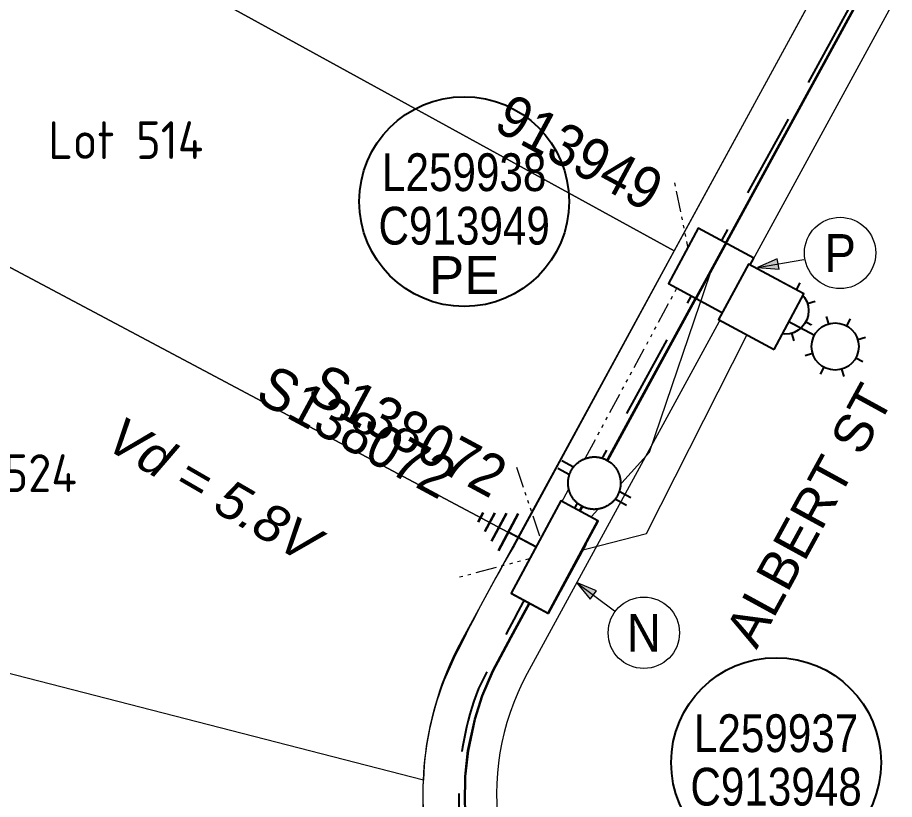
# Model space of a CAD drawing. Header units: metres. Extents: x 279683 to 1215799, y 6210454 to 24863887.
# Drawn here: x 280086.91 to 280128.69, y 6216830.86 to 6216868.13 of the extents above; entities that cross this region are included whole.
import ezdxf
from ezdxf.enums import TextEntityAlignment as Align

# ---------------------------------------------------------------- set-up
doc = ezdxf.new("R2010")
doc.units = ezdxf.units.M
doc.linetypes.add('IE Trench LV', pattern=[6, 4, -2])
doc.linetypes.add('PHANTOM2', pattern=[2.45, 1, -0.25, 0.15, -0.25, 0.15, -0.25, 0.15, -0.25])
doc.layers.get('0').update_dxf_attribs({"color": 6})
for name, color, linetype, lineweight in [('_User Miscellaneous1', 11, 'Continuous', 13), ('_User Miscellaneous6', 13, 'Continuous', 13), ('_User_LV_Exist', 5, 'Continuous', 25), ('Cadastre Developer_SP_NEW', 92, 'Continuous', 15), ('Cadastre Road Names_SP_HV_LV_SL_EXT', 211, 'Continuous', 15), ('Services_SP_NEW', 2, 'PHANTOM2', 20)]:
    doc.layers.add(name, color=color, linetype=linetype, lineweight=lineweight)
doc.layers.add('_User Miscellaneous11', color=252, linetype='Continuous', lineweight=13, transparency=0.5)
for name, color, linetype in [('Equip_LV_NEW', 2, 'Continuous'), ('Equip_SP_SL_NEW', 2, 'Continuous'), ('Mains_LV_NEW_R6', 2, 'Continuous'), ('Mains_LV_New_T84', 2, 'Cable x'), ('SupportsUG_SP_LV_NEW', 2, 'Continuous'), ('SupportsUG_SP_LV_SL_NEW', 2, 'Continuous'), ('Trench_SP_NEW', 2, 'Continuous')]:
    doc.layers.add(name, color=color, linetype=linetype)
doc.styles.add('LotNum', font='isocp.shx')
doc.styles.add('SL_LABEL', font='arial.ttf', dxfattribs={"height": 2})
doc.styles.get("Standard").update_dxf_attribs({"font": 'arial.ttf'})
doc.linetypes.add('Cable 3', pattern='A,5,-0.01,[">>",Standard,S=1.5,R=0,X=0,Y=-0.735],-2.4', length=7.41)
doc.linetypes.add('Cable New UG', pattern='A,5.5,-0.01,["X",Standard,S=1.8,R=0,X=0,Y=-0.94],-1.7', length=7.21)
doc.linetypes.add('Cable o', pattern='A,3.5,-0.01,["O",Standard,S=1.25,R=0,X=0,Y=-0.63],-1.36', length=4.87)
doc.linetypes.add('Cable x', pattern='A,4.5,-0.01,["X",Standard,S=1.25,R=0,X=0,Y=-0.65],-1.2', length=5.71)

# ---------------------------------------------------------------- blocks, each defined once
blk = doc.blocks.new('*U407')
at = {"layer": 'Services_SP_NEW'}
for points in [[(-1.524, -0.001), (1.676, 2.999)], [(1.676, -3.001), (-1.524, -0.001)]]:
    blk.add_lwpolyline(points, dxfattribs=at)
blk = doc.blocks.new('*U255')
at = {"layer": 'Services_SP_NEW', "flags": 128}
for points in [[(15.547, -1), (18.547, 1.5)], [(2.5, -1), (15.547, -1)]]:
    blk.add_lwpolyline(points, dxfattribs=at)
blk = doc.blocks.new('*U267')
at = {"layer": '_User_LV_Exist'}
for p, q in [((2.5, 1), (2.5, -1)), ((3, 0.75), (3, -0.75)), ((3.5, 0.5), (3.5, -0.5)), ((4, 0.25), (4, -0.25))]:
    blk.add_line(p, q, dxfattribs=at)
at = {"width": 0.9}
blk.add_attdef('ASSET_NUM', text='', height=2, dxfattribs=at).set_placement((4, 2), align=Align.MIDDLE_LEFT)
for tag, p, flags in [('SUBURB', (-2, 0), 1), ('STREETNAME', (-1.8, 0), 9), ('PARENT', (-1.6, 0), 9), ('NOTES', (-1.4, 0), 9), ('LOCATION', (-1.2, 0), 9), ('LEGEND', (-1, 0), 9), ('USAGE', (-0.8, 0), 9), ('SUPPORT_TYPE', (-0.6, 0), 9), ('STATE', (-0.4, 0), 9), ('OWNED_BY', (-0.2, 0), 9)]:
    blk.add_attdef(tag, p, '', height=0.2, rotation=270, dxfattribs=dict(flags=flags))
blk.add_wipeout([(1, 2.5), (1, -2.5), (-1, -2.5), (-1, 2.5)])
blk.add_lwpolyline([(-1, 2.5), (-1, -1.25), (-1, 1.25), (-1, -2.5), (1, -2.5), (1, 2.5)], close=True)
at = {"layer": '_User_LV_Exist'}
blk.add_line((1, 0), (2.5, 0), dxfattribs=at)
blk = doc.blocks.new('*U345')
at = {"ltscale": 0.1}
blk.add_circle((0, 0), 5, dxfattribs=at)
at = {"insert": (0, -2.6), "char_height": 1.8, "attachment_point": 2}
blk.add_mtext('PE', dxfattribs=at)
at = {"width": 0.8}
blk.add_attdef('SNUMBER', text='', height=1.8, dxfattribs=at).set_placement((0, 0.5), align=Align.CENTER)
at = {"flags": 1}
blk.add_attdef('Z', (0, 0), '', height=0.2, dxfattribs=at)
at = {"width": 0.8}
blk.add_attdef('CNUMBER', text='', height=1.8, dxfattribs=at).set_placement((0, -0.25), align=Align.TOP_CENTER)
blk = doc.blocks.new('COLUMN_NEW')
at = {"width": 0.9, "flags": 8}
blk.add_attdef('ASSET_NUM', text='', height=2, dxfattribs=at).set_placement((4, 2), align=Align.MIDDLE_LEFT)
at = {"flags": 1}
blk.add_attdef('Z', (-2.351, -1.813), '', height=0.2, rotation=270, dxfattribs=at)
at = {"flags": 9}
for tag, p in [('NOTES', (-2, -1.813)), ('SUBURB', (-1.8, -1.813)), ('STREETNAME', (-1.6, -1.813)), ('LOCATION', (-1.4, -1.813)), ('LEGEND', (-1.2, -1.813)), ('USAGE', (-1, -1.813)), ('STATE', (-0.8, -1.813)), ('OWNED_BY', (-0.6, -1.813)), ('COLUMN_TYPE', (-0.4, -1.813)), ('STREET_CODE', (-0.2, -1.813)), ('STRUCTURE_PLANT_NUMBER', (0.031, -1.813))]:
    blk.add_attdef(tag, text='', height=0.2, rotation=270, dxfattribs=at).set_placement(p, align=Align.MIDDLE_LEFT)
at = {"ltscale": 10}
blk.add_wipeout([(-1.5, -1.5), (-1.5, 1.5), (1.5, 1.5), (1.5, -1.5)], dxfattribs=at)
blk.add_lwpolyline([(-1.5, 1.5), (-1.5, -1.5), (1.5, -1.5), (1.5, 1.5)], close=True)
blk = doc.blocks.new('*U334')
at = {"flags": 9}
for tag, p in [('LANTNUMBER', (-1.4, 2.6)), ('LOUTREACH', (-1.4, 2.2)), ('LOUTREACHVOCAB', (-1.4, 2)), ('LRATECODE', (-1.4, 1.8)), ('LREMOVE', (-1.4, 1.6)), ('LREPLACE', (-1.4, 1.4)), ('LTYPEVOCAB', (-1.4, 1)), ('LTYPE', (-1.4, 1.2)), ('LEGEND', (-1.4, 0.8)), ('SUBURB', (-1.4, 0.6)), ('STREETNAME', (-1.4, 0.4)), ('LOCATION', (-1.4, 0.2)), ('LNEW', (-6.4, 0)), ('LMASTVOCAB', (-6.2, 0)), ('LMAST', (-6, 0)), ('LLAMPVOCAB', (-5.8, 0)), ('LLAMP', (-5.6, 0)), ('LEXIST', (-5.4, 0)), ('LCHARGE3PERCENT', (-5.2, 0)), ('LCHARGE3', (-5, 0)), ('LCHARGE2PERCENT', (-4.8, 0)), ('LCHARGE2', (-4.6, 0)), ('LCHARGE1PERCENT', (-4.4, 0)), ('LCHARGE1', (-4.2, 0)), ('LCATEGORY', (-4, 0)), ('LBRACKETVOCAB', (-3.8, 0)), ('LBRACKET', (-3.6, 0)), ('LKINGHEIGHT', (-3.4, 0)), ('CREPLACE', (-3.2, 0)), ('CREMOVE', (-3, 0)), ('CNUMBER', (-2.8, 0)), ('CNEW', (-2.6, 0)), ('CEXIST', (-2.4, 0)), ('USAGE', (-2.2, 0)), ('STATE', (-2, 0)), ('OWNED_BY', (-1.8, 0)), ('ORIENTATION', (-1.6, 0)), ('OPERATING_VOLTAGE', (-1.4, 0)), ('NOTES', (-1.4, 0)), ('NO_PHASES', (-1.2, 0)), ('LANTERN_TYPE', (-1, 0)), ('LANTERN_PURPOSE', (-0.8, 0)), ('CONTROL_TYPE', (-0.6, 0)), ('CONSTRUCTED_VOLTAGE', (-0.4, 0)), ('MAINTAINED_BY', (-1.4, -0.663))]:
    blk.add_attdef(tag, text='', height=0.2, rotation=270, dxfattribs=at).set_placement(p, align=Align.MIDDLE_LEFT)
at = {"style": 'SL_LABEL', "flags": 8}
blk.add_attdef('ASSET_NUM', text='', height=1, dxfattribs=at).set_placement((7, 1), align=Align.MIDDLE_LEFT)
at = {"style": 'SL_LABEL', "flags": 9}
blk.add_attdef('STREET_CODE', text='', height=0.001, rotation=270, dxfattribs=at).set_placement((0.001, 0), align=Align.MIDDLE_LEFT)
for tag, p, height, flags in [('Z', (0, 0), 0.001, 1), ('OPERATED_BY', (-1.4, -0.407), 0.2, 9)]:
    blk.add_attdef(tag, p, '', height=height, rotation=270, dxfattribs=dict(flags=flags))
at = {"flags": 8}
blk.add_attdef('LNUMBER', text='', height=1, dxfattribs=at).set_placement((7, -1), align=Align.MIDDLE_LEFT)
blk.add_wipeout([(5.688, 0), (5.061, -1.061), (4, -1.688), (2.939, -1.061), (2.313, 0), (2.939, 1.061), (4, 1.687), (5.061, 1.061)])
for p, q in [((4, 1.5), (4, 1.125)), ((2.939, 1.061), (3.205, 0.795)), ((5.061, 1.061), (4.795, 0.795)), ((0, 0), (2.875, 0)), ((5.125, 0), (5.5, 0)), ((2.939, -1.061), (3.205, -0.795)), ((5.061, -1.061), (4.795, -0.795)), ((4, -1.125), (4, -1.5))]:
    blk.add_line(p, q)
blk.add_circle((4, 0), 1.125)
blk = doc.blocks.new('LV_UG_LINKS_OPEN_NEW')
at = {"layer": 'Equip_LV_NEW'}
for tag, flags, p in [('ACTUAL_STATUS', 9, (3.167, -1.667)), ('CONSTRUCTED_VOLTAGE', 9, (3.167, -1.833)), ('OPERATING_VOLTAGE', 9, (3.167, -2.167)), ('NO_PHASES', 9, (3.167, -2)), ('STATE', 9, (3.167, -2.5)), ('ORIENTATION', 9, (3.167, -2.333)), ('SWITCH_TYPE', 9, (3.167, -2.667)), ('USAGE', 9, (3.167, -2.833)), ('NOTES', 9, (3.167, -3)), ('OWNED_BY', 9, (3.167, -3.167)), ('OPERATED_BY', 9, (3.167, -3.333)), ('TYPE', 9, (3.167, -3.833)), ('MAINTAINED_BY', 9, (3.167, -3.5)), ('NUMBER_OF_PHASES', 9, (3.167, -3.667)), ('Z', 1, (3.167, -4))]:
    blk.add_attdef(tag, text='', height=0.167, dxfattribs=dict(at, flags=flags)).set_placement(p, align=Align.MIDDLE_LEFT)
blk.add_wipeout([(4, 1.25), (3.969, 1.25), (3.939, 1.248), (3.908, 1.247), (3.877, 1.244), (3.847, 1.241), (3.817, 1.236), (3.786, 1.232), (3.756, 1.226), (3.726, 1.22), (3.696, 1.213), (3.667, 1.205), (3.637, 1.196), (3.608, 1.187), (3.579, 1.177), (3.55, 1.166), (3.522, 1.155), (3.493, 1.143), (3.466, 1.13), (3.438, 1.117), (3.411, 1.102), (3.384, 1.088), (3.357, 1.072), (3.331, 1.056), (3.306, 1.039), (3.28, 1.022), (3.255, 1.004), (3.231, 0.985), (3.207, 0.966), (3.184, 0.947), (3.161, 0.926), (3.138, 0.905), (3.116, 0.884), (3.095, 0.862), (3.074, 0.839), (3.053, 0.816), (3.034, 0.793), (3.015, 0.769), (2.996, 0.745), (2.978, 0.72), (2.961, 0.694), (2.944, 0.669), (2.928, 0.643), (2.912, 0.616), (2.898, 0.589), (2.883, 0.562), (2.87, 0.534), (2.857, 0.507), (2.845, 0.478), (2.834, 0.45), (2.823, 0.421), (2.813, 0.392), (2.804, 0.363), (2.795, 0.333), (2.787, 0.304), (2.78, 0.274), (2.774, 0.244), (2.768, 0.214), (2.764, 0.183), (2.759, 0.153), (2.756, 0.123), (2.753, 0.092), (2.752, 0.061), (2.75, 0.031), (2.75, 0), (2.75, -0.031), (2.752, -0.061), (2.753, -0.092), (2.756, -0.123), (2.759, -0.153), (2.764, -0.183), (2.768, -0.214), (2.774, -0.244), (2.78, -0.274), (2.787, -0.304), (2.795, -0.333), (2.804, -0.363), (2.813, -0.392), (2.823, -0.421), (2.834, -0.45), (2.845, -0.478), (2.857, -0.507), (2.87, -0.534), (2.883, -0.562), (2.898, -0.589), (2.912, -0.616), (2.928, -0.643), (2.944, -0.669), (2.961, -0.694), (2.978, -0.72), (2.996, -0.745), (3.015, -0.769), (3.034, -0.793), (3.053, -0.816), (3.074, -0.839), (3.095, -0.862), (3.116, -0.884), (3.138, -0.905), (3.161, -0.926), (3.184, -0.947), (3.207, -0.966), (3.231, -0.985), (3.255, -1.004), (3.28, -1.022), (3.306, -1.039), (3.331, -1.056), (3.357, -1.072), (3.384, -1.088), (3.411, -1.102), (3.438, -1.117), (3.466, -1.13), (3.493, -1.143), (3.522, -1.155), (3.55, -1.166), (3.579, -1.177), (3.608, -1.187), (3.637, -1.196), (3.667, -1.205), (3.696, -1.213), (3.726, -1.22), (3.756, -1.226), (3.786, -1.232), (3.817, -1.236), (3.847, -1.241), (3.877, -1.244), (3.908, -1.247), (3.939, -1.248), (3.969, -1.25), (4, -1.25), (4.031, -1.25), (4.061, -1.248), (4.092, -1.247), (4.123, -1.244), (4.153, -1.241), (4.183, -1.236), (4.214, -1.232), (4.244, -1.226), (4.274, -1.22), (4.304, -1.213), (4.333, -1.205), (4.363, -1.196), (4.392, -1.187), (4.421, -1.177), (4.45, -1.166), (4.478, -1.155), (4.507, -1.143), (4.534, -1.13), (4.562, -1.117), (4.589, -1.102), (4.616, -1.088), (4.643, -1.072), (4.669, -1.056), (4.694, -1.039), (4.72, -1.022), (4.745, -1.004), (4.769, -0.985), (4.793, -0.966), (4.816, -0.947), (4.839, -0.926), (4.862, -0.905), (4.884, -0.884), (4.905, -0.862), (4.926, -0.839), (4.947, -0.816), (4.966, -0.793), (4.985, -0.769), (5.004, -0.745), (5.022, -0.72), (5.039, -0.694), (5.056, -0.669), (5.072, -0.643), (5.088, -0.616), (5.102, -0.589), (5.117, -0.562), (5.13, -0.534), (5.143, -0.507), (5.155, -0.478), (5.166, -0.45), (5.177, -0.421), (5.187, -0.392), (5.196, -0.363), (5.205, -0.333), (5.213, -0.304), (5.22, -0.274), (5.226, -0.244), (5.232, -0.214), (5.236, -0.183), (5.241, -0.153), (5.244, -0.123), (5.247, -0.092), (5.248, -0.061), (5.25, -0.031), (5.25, 0), (5.25, 0.031), (5.248, 0.061), (5.247, 0.092), (5.244, 0.123), (5.241, 0.153), (5.236, 0.183), (5.232, 0.214), (5.226, 0.244), (5.22, 0.274), (5.213, 0.304), (5.205, 0.333), (5.196, 0.363), (5.187, 0.392), (5.177, 0.421), (5.166, 0.45), (5.155, 0.478), (5.143, 0.507), (5.13, 0.534), (5.117, 0.562), (5.102, 0.589), (5.088, 0.616), (5.072, 0.643), (5.056, 0.669), (5.039, 0.694), (5.022, 0.72), (5.004, 0.745), (4.985, 0.769), (4.966, 0.793), (4.947, 0.816), (4.926, 0.839), (4.905, 0.862), (4.884, 0.884), (4.862, 0.905), (4.839, 0.926), (4.816, 0.947), (4.793, 0.966), (4.769, 0.985), (4.745, 1.004), (4.72, 1.022), (4.694, 1.039), (4.669, 1.056), (4.643, 1.072), (4.616, 1.088), (4.589, 1.102), (4.562, 1.117), (4.534, 1.13), (4.507, 1.143), (4.478, 1.155), (4.45, 1.166), (4.421, 1.177), (4.392, 1.187), (4.363, 1.196), (4.333, 1.205), (4.304, 1.213), (4.274, 1.22), (4.244, 1.226), (4.214, 1.232), (4.183, 1.236), (4.153, 1.241), (4.123, 1.244), (4.092, 1.247), (4.061, 1.248), (4.031, 1.25)]).dxf.layer = 'Equip_LV_NEW'
for p, q in [((3.792, 1.863), (3.792, 1.232)), ((4.208, 1.863), (4.208, 1.232)), ((3.792, -1.232), (3.792, -1.863)), ((4.208, -1.232), (4.208, -1.863))]:
    blk.add_line(p, q, dxfattribs=at)
at = {"layer": 'Equip_LV_NEW', "flags": 128}
blk.add_lwpolyline([(4, 1.25), (3.969, 1.25), (3.939, 1.248), (3.908, 1.247), (3.877, 1.244), (3.847, 1.241), (3.817, 1.236), (3.786, 1.232), (3.756, 1.226), (3.726, 1.22), (3.696, 1.213), (3.667, 1.205), (3.637, 1.196), (3.608, 1.187), (3.579, 1.177), (3.55, 1.166), (3.522, 1.155), (3.493, 1.143), (3.466, 1.13), (3.438, 1.117), (3.411, 1.102), (3.384, 1.088), (3.357, 1.072), (3.331, 1.056), (3.306, 1.039), (3.28, 1.022), (3.255, 1.004), (3.231, 0.985), (3.207, 0.966), (3.184, 0.947), (3.161, 0.926), (3.138, 0.905), (3.116, 0.884), (3.095, 0.862), (3.074, 0.839), (3.053, 0.816), (3.034, 0.793), (3.015, 0.769), (2.996, 0.745), (2.978, 0.72), (2.961, 0.694), (2.944, 0.669), (2.928, 0.643), (2.912, 0.616), (2.898, 0.589), (2.883, 0.562), (2.87, 0.534), (2.857, 0.507), (2.845, 0.478), (2.834, 0.45), (2.823, 0.421), (2.813, 0.392), (2.804, 0.363), (2.795, 0.333), (2.787, 0.304), (2.78, 0.274), (2.774, 0.244), (2.768, 0.214), (2.764, 0.183), (2.759, 0.153), (2.756, 0.123), (2.753, 0.092), (2.752, 0.061), (2.75, 0.031), (2.75, 0), (2.75, -0.031), (2.752, -0.061), (2.753, -0.092), (2.756, -0.123), (2.759, -0.153), (2.764, -0.183), (2.768, -0.214), (2.774, -0.244), (2.78, -0.274), (2.787, -0.304), (2.795, -0.333), (2.804, -0.363), (2.813, -0.392), (2.823, -0.421), (2.834, -0.45), (2.845, -0.478), (2.857, -0.507), (2.87, -0.534), (2.883, -0.562), (2.898, -0.589), (2.912, -0.616), (2.928, -0.643), (2.944, -0.669), (2.961, -0.694), (2.978, -0.72), (2.996, -0.745), (3.015, -0.769), (3.034, -0.793), (3.053, -0.816), (3.074, -0.839), (3.095, -0.862), (3.116, -0.884), (3.138, -0.905), (3.161, -0.926), (3.184, -0.947), (3.207, -0.966), (3.231, -0.985), (3.255, -1.004), (3.28, -1.022), (3.306, -1.039), (3.331, -1.056), (3.357, -1.072), (3.384, -1.088), (3.411, -1.102), (3.438, -1.117), (3.466, -1.13), (3.493, -1.143), (3.522, -1.155), (3.55, -1.166), (3.579, -1.177), (3.608, -1.187), (3.637, -1.196), (3.667, -1.205), (3.696, -1.213), (3.726, -1.22), (3.756, -1.226), (3.786, -1.232), (3.817, -1.236), (3.847, -1.241), (3.877, -1.244), (3.908, -1.247), (3.939, -1.248), (3.969, -1.25), (4, -1.25), (4.031, -1.25), (4.061, -1.248), (4.092, -1.247), (4.123, -1.244), (4.153, -1.241), (4.183, -1.236), (4.214, -1.232), (4.244, -1.226), (4.274, -1.22), (4.304, -1.213), (4.333, -1.205), (4.363, -1.196), (4.392, -1.187), (4.421, -1.177), (4.45, -1.166), (4.478, -1.155), (4.507, -1.143), (4.534, -1.13), (4.562, -1.117), (4.589, -1.102), (4.616, -1.088), (4.643, -1.072), (4.669, -1.056), (4.694, -1.039), (4.72, -1.022), (4.745, -1.004), (4.769, -0.985), (4.793, -0.966), (4.816, -0.947), (4.839, -0.926), (4.862, -0.905), (4.884, -0.884), (4.905, -0.862), (4.926, -0.839), (4.947, -0.816), (4.966, -0.793), (4.985, -0.769), (5.004, -0.745), (5.022, -0.72), (5.039, -0.694), (5.056, -0.669), (5.072, -0.643), (5.088, -0.616), (5.102, -0.589), (5.117, -0.562), (5.13, -0.534), (5.143, -0.507), (5.155, -0.478), (5.166, -0.45), (5.177, -0.421), (5.187, -0.392), (5.196, -0.363), (5.205, -0.333), (5.213, -0.304), (5.22, -0.274), (5.226, -0.244), (5.232, -0.214), (5.236, -0.183), (5.241, -0.153), (5.244, -0.123), (5.247, -0.092), (5.248, -0.061), (5.25, -0.031), (5.25, 0), (5.25, 0.031), (5.248, 0.061), (5.247, 0.092), (5.244, 0.123), (5.241, 0.153), (5.236, 0.183), (5.232, 0.214), (5.226, 0.244), (5.22, 0.274), (5.213, 0.304), (5.205, 0.333), (5.196, 0.363), (5.187, 0.392), (5.177, 0.421), (5.166, 0.45), (5.155, 0.478), (5.143, 0.507), (5.13, 0.534), (5.117, 0.562), (5.102, 0.589), (5.088, 0.616), (5.072, 0.643), (5.056, 0.669), (5.039, 0.694), (5.022, 0.72), (5.004, 0.745), (4.985, 0.769), (4.966, 0.793), (4.947, 0.816), (4.926, 0.839), (4.905, 0.862), (4.884, 0.884), (4.862, 0.905), (4.839, 0.926), (4.816, 0.947), (4.793, 0.966), (4.769, 0.985), (4.745, 1.004), (4.72, 1.022), (4.694, 1.039), (4.669, 1.056), (4.643, 1.072), (4.616, 1.088), (4.589, 1.102), (4.562, 1.117), (4.534, 1.13), (4.507, 1.143), (4.478, 1.155), (4.45, 1.166), (4.421, 1.177), (4.392, 1.187), (4.363, 1.196), (4.333, 1.205), (4.304, 1.213), (4.274, 1.22), (4.244, 1.226), (4.214, 1.232), (4.183, 1.236), (4.153, 1.241), (4.123, 1.244), (4.092, 1.247), (4.061, 1.248), (4.031, 1.25)], close=True, dxfattribs=at)
blk = doc.blocks.new('*U415')
at = {"layer": '_User_LV_Exist'}
for p, q in [((2.5, 1), (2.5, -1)), ((3, 0.75), (3, -0.75)), ((3.5, 0.5), (3.5, -0.5)), ((4, 0.25), (4, -0.25))]:
    blk.add_line(p, q, dxfattribs=at)
at = {"layer": 'Equip_LV_NEW', "ltscale": 10, "xscale": -1, "rotation": 90}
blk.add_blockref('LV_UG_LINKS_OPEN_NEW', (0, 0), dxfattribs=at)
at = {"width": 0.9}
blk.add_attdef('ASSET_NUM', text='', height=2, dxfattribs=at).set_placement((4, 2), align=Align.MIDDLE_LEFT)
for tag, p, flags in [('SUBURB', (-2, 0), 1), ('STREETNAME', (-1.8, 0), 9), ('PARENT', (-1.6, 0), 9), ('NOTES', (-1.4, 0), 9), ('LOCATION', (-1.2, 0), 9), ('LEGEND', (-1, 0), 9), ('USAGE', (-0.8, 0), 9), ('SUPPORT_TYPE', (-0.6, 0), 9), ('STATE', (-0.4, 0), 9), ('OWNED_BY', (-0.2, 0), 9)]:
    blk.add_attdef(tag, p, '', height=0.2, rotation=270, dxfattribs=dict(flags=flags))
blk.add_wipeout([(1, 2.5), (1, -2.5), (-1, -2.5), (-1, 2.5)])
blk.add_lwpolyline([(-1, 2.5), (-1, -1.25), (-1, 1.25), (-1, -2.5), (1, -2.5), (1, 2.5)], close=True)
at = {"layer": '_User_LV_Exist'}
blk.add_line((1, 0), (2.5, 0), dxfattribs=at)
blk = doc.blocks.new('*U435')
h = blk.add_hatch(color=256)
h.dxf.hatch_style = 1
h.paths.add_polyline_path([(-2.55, 1.599), (-2.251, 1.999), (-3.201, 2.399)])
at = {"flags": 128}
blk.add_lwpolyline([(-2.55, 1.599), (-2.251, 1.999), (-3.201, 2.399), (-2.55, 1.599)], dxfattribs=at)
blk.add_wipeout([(0, 1.75), (-0.021, 1.75), (-0.043, 1.749), (-0.064, 1.749), (-0.086, 1.748), (-0.107, 1.747), (-0.129, 1.745), (-0.15, 1.744), (-0.172, 1.742), (-0.193, 1.739), (-0.214, 1.737), (-0.236, 1.734), (-0.257, 1.731), (-0.278, 1.728), (-0.299, 1.724), (-0.32, 1.72), (-0.341, 1.716), (-0.362, 1.712), (-0.383, 1.707), (-0.404, 1.703), (-0.425, 1.698), (-0.446, 1.692), (-0.467, 1.687), (-0.487, 1.681), (-0.508, 1.675), (-0.529, 1.668), (-0.549, 1.662), (-0.569, 1.655), (-0.59, 1.648), (-0.61, 1.64), (-0.63, 1.633), (-0.65, 1.625), (-0.67, 1.617), (-0.689, 1.608), (-0.709, 1.6), (-0.729, 1.591), (-0.748, 1.582), (-0.768, 1.573), (-0.787, 1.563), (-0.806, 1.553), (-0.825, 1.543), (-0.844, 1.533), (-0.863, 1.523), (-0.881, 1.512), (-0.9, 1.501), (-0.918, 1.49), (-0.936, 1.478), (-0.954, 1.467), (-0.972, 1.455), (-0.99, 1.443), (-1.008, 1.431), (-1.025, 1.418), (-1.042, 1.406), (-1.06, 1.393), (-1.077, 1.38), (-1.094, 1.366), (-1.11, 1.353), (-1.127, 1.339), (-1.143, 1.325), (-1.159, 1.311), (-1.175, 1.297), (-1.191, 1.282), (-1.207, 1.267), (-1.222, 1.253), (-1.237, 1.237), (-1.253, 1.222), (-1.267, 1.207), (-1.282, 1.191), (-1.297, 1.175), (-1.311, 1.159), (-1.325, 1.143), (-1.339, 1.127), (-1.353, 1.11), (-1.366, 1.094), (-1.38, 1.077), (-1.393, 1.06), (-1.406, 1.042), (-1.418, 1.025), (-1.431, 1.008), (-1.443, 0.99), (-1.455, 0.972), (-1.467, 0.954), (-1.478, 0.936), (-1.49, 0.918), (-1.501, 0.9), (-1.512, 0.881), (-1.523, 0.863), (-1.533, 0.844), (-1.543, 0.825), (-1.553, 0.806), (-1.563, 0.787), (-1.573, 0.768), (-1.582, 0.748), (-1.591, 0.729), (-1.6, 0.709), (-1.608, 0.689), (-1.617, 0.67), (-1.625, 0.65), (-1.633, 0.63), (-1.64, 0.61), (-1.648, 0.59), (-1.655, 0.569), (-1.662, 0.549), (-1.668, 0.529), (-1.675, 0.508), (-1.681, 0.487), (-1.687, 0.467), (-1.692, 0.446), (-1.698, 0.425), (-1.703, 0.404), (-1.707, 0.383), (-1.712, 0.362), (-1.716, 0.341), (-1.72, 0.32), (-1.724, 0.299), (-1.728, 0.278), (-1.731, 0.257), (-1.734, 0.236), (-1.737, 0.214), (-1.739, 0.193), (-1.742, 0.172), (-1.744, 0.15), (-1.745, 0.129), (-1.747, 0.107), (-1.748, 0.086), (-1.749, 0.064), (-1.749, 0.043), (-1.75, 0.021), (-1.75, 0), (-1.75, -0.021), (-1.749, -0.043), (-1.749, -0.064), (-1.748, -0.086), (-1.747, -0.107), (-1.745, -0.129), (-1.744, -0.15), (-1.742, -0.172), (-1.739, -0.193), (-1.737, -0.214), (-1.734, -0.236), (-1.731, -0.257), (-1.728, -0.278), (-1.724, -0.299), (-1.72, -0.32), (-1.716, -0.341), (-1.712, -0.362), (-1.707, -0.383), (-1.703, -0.404), (-1.698, -0.425), (-1.692, -0.446), (-1.687, -0.467), (-1.681, -0.487), (-1.675, -0.508), (-1.668, -0.529), (-1.662, -0.549), (-1.655, -0.569), (-1.648, -0.59), (-1.64, -0.61), (-1.633, -0.63), (-1.625, -0.65), (-1.617, -0.67), (-1.608, -0.689), (-1.6, -0.709), (-1.591, -0.729), (-1.582, -0.748), (-1.573, -0.768), (-1.563, -0.787), (-1.553, -0.806), (-1.543, -0.825), (-1.533, -0.844), (-1.523, -0.863), (-1.512, -0.881), (-1.501, -0.9), (-1.49, -0.918), (-1.478, -0.936), (-1.467, -0.954), (-1.455, -0.972), (-1.443, -0.99), (-1.431, -1.008), (-1.418, -1.025), (-1.406, -1.042), (-1.393, -1.06), (-1.38, -1.077), (-1.366, -1.094), (-1.353, -1.11), (-1.339, -1.127), (-1.325, -1.143), (-1.311, -1.159), (-1.297, -1.175), (-1.282, -1.191), (-1.267, -1.207), (-1.253, -1.222), (-1.237, -1.237), (-1.222, -1.253), (-1.207, -1.267), (-1.191, -1.282), (-1.175, -1.297), (-1.159, -1.311), (-1.143, -1.325), (-1.127, -1.339), (-1.11, -1.353), (-1.094, -1.366), (-1.077, -1.38), (-1.06, -1.393), (-1.042, -1.406), (-1.025, -1.418), (-1.008, -1.431), (-0.99, -1.443), (-0.972, -1.455), (-0.954, -1.467), (-0.936, -1.478), (-0.918, -1.49), (-0.9, -1.501), (-0.881, -1.512), (-0.863, -1.523), (-0.844, -1.533), (-0.825, -1.543), (-0.806, -1.553), (-0.787, -1.563), (-0.768, -1.573), (-0.748, -1.582), (-0.729, -1.591), (-0.709, -1.6), (-0.689, -1.608), (-0.67, -1.617), (-0.65, -1.625), (-0.63, -1.633), (-0.61, -1.64), (-0.59, -1.648), (-0.569, -1.655), (-0.549, -1.662), (-0.529, -1.668), (-0.508, -1.675), (-0.487, -1.681), (-0.467, -1.687), (-0.446, -1.692), (-0.425, -1.698), (-0.404, -1.703), (-0.383, -1.707), (-0.362, -1.712), (-0.341, -1.716), (-0.32, -1.72), (-0.299, -1.724), (-0.278, -1.728), (-0.257, -1.731), (-0.236, -1.734), (-0.214, -1.737), (-0.193, -1.739), (-0.172, -1.742), (-0.15, -1.744), (-0.129, -1.745), (-0.107, -1.747), (-0.086, -1.748), (-0.064, -1.749), (-0.043, -1.749), (-0.021, -1.75), (0, -1.75), (0.021, -1.75), (0.043, -1.749), (0.064, -1.749), (0.086, -1.748), (0.107, -1.747), (0.129, -1.745), (0.15, -1.744), (0.172, -1.742), (0.193, -1.739), (0.214, -1.737), (0.236, -1.734), (0.257, -1.731), (0.278, -1.728), (0.299, -1.724), (0.32, -1.72), (0.341, -1.716), (0.362, -1.712), (0.383, -1.707), (0.404, -1.703), (0.425, -1.698), (0.446, -1.692), (0.467, -1.687), (0.487, -1.681), (0.508, -1.675), (0.529, -1.668), (0.549, -1.662), (0.569, -1.655), (0.59, -1.648), (0.61, -1.64), (0.63, -1.633), (0.65, -1.625), (0.67, -1.617), (0.689, -1.608), (0.709, -1.6), (0.729, -1.591), (0.748, -1.582), (0.768, -1.573), (0.787, -1.563), (0.806, -1.553), (0.825, -1.543), (0.844, -1.533), (0.863, -1.523), (0.881, -1.512), (0.9, -1.501), (0.918, -1.49), (0.936, -1.478), (0.954, -1.467), (0.972, -1.455), (0.99, -1.443), (1.008, -1.431), (1.025, -1.418), (1.042, -1.406), (1.06, -1.393), (1.077, -1.38), (1.094, -1.366), (1.11, -1.353), (1.127, -1.339), (1.143, -1.325), (1.159, -1.311), (1.175, -1.297), (1.191, -1.282), (1.207, -1.267), (1.222, -1.253), (1.237, -1.237), (1.253, -1.222), (1.267, -1.207), (1.282, -1.191), (1.297, -1.175), (1.311, -1.159), (1.325, -1.143), (1.339, -1.127), (1.353, -1.11), (1.366, -1.094), (1.38, -1.077), (1.393, -1.06), (1.406, -1.042), (1.418, -1.025), (1.431, -1.008), (1.443, -0.99), (1.455, -0.972), (1.467, -0.954), (1.478, -0.936), (1.49, -0.918), (1.501, -0.9), (1.512, -0.881), (1.523, -0.863), (1.533, -0.844), (1.543, -0.825), (1.553, -0.806), (1.563, -0.787), (1.573, -0.768), (1.582, -0.748), (1.591, -0.729), (1.6, -0.709), (1.608, -0.689), (1.617, -0.67), (1.625, -0.65), (1.633, -0.63), (1.64, -0.61), (1.648, -0.59), (1.655, -0.569), (1.662, -0.549), (1.668, -0.529), (1.675, -0.508), (1.681, -0.487), (1.687, -0.467), (1.692, -0.446), (1.698, -0.425), (1.703, -0.404), (1.707, -0.383), (1.712, -0.362), (1.716, -0.341), (1.72, -0.32), (1.724, -0.299), (1.728, -0.278), (1.731, -0.257), (1.734, -0.236), (1.737, -0.214), (1.739, -0.193), (1.742, -0.172), (1.744, -0.15), (1.745, -0.129), (1.747, -0.107), (1.748, -0.086), (1.749, -0.064), (1.749, -0.043), (1.75, -0.021), (1.75, 0), (1.75, 0.021), (1.749, 0.043), (1.749, 0.064), (1.748, 0.086), (1.747, 0.107), (1.745, 0.129), (1.744, 0.15), (1.742, 0.172), (1.739, 0.193), (1.737, 0.214), (1.734, 0.236), (1.731, 0.257), (1.728, 0.278), (1.724, 0.299), (1.72, 0.32), (1.716, 0.341), (1.712, 0.362), (1.707, 0.383), (1.703, 0.404), (1.698, 0.425), (1.692, 0.446), (1.687, 0.467), (1.681, 0.487), (1.675, 0.508), (1.668, 0.529), (1.662, 0.549), (1.655, 0.569), (1.648, 0.59), (1.64, 0.61), (1.633, 0.63), (1.625, 0.65), (1.617, 0.67), (1.608, 0.689), (1.6, 0.709), (1.591, 0.729), (1.582, 0.748), (1.573, 0.768), (1.563, 0.787), (1.553, 0.806), (1.543, 0.825), (1.533, 0.844), (1.523, 0.863), (1.512, 0.881), (1.501, 0.9), (1.49, 0.918), (1.478, 0.936), (1.467, 0.954), (1.455, 0.972), (1.443, 0.99), (1.431, 1.008), (1.418, 1.025), (1.406, 1.042), (1.393, 1.06), (1.38, 1.077), (1.366, 1.094), (1.353, 1.11), (1.339, 1.127), (1.325, 1.143), (1.311, 1.159), (1.297, 1.175), (1.282, 1.191), (1.267, 1.207), (1.253, 1.222), (1.237, 1.237), (1.222, 1.253), (1.207, 1.267), (1.191, 1.282), (1.175, 1.297), (1.159, 1.311), (1.143, 1.325), (1.127, 1.339), (1.11, 1.353), (1.094, 1.366), (1.077, 1.38), (1.06, 1.393), (1.042, 1.406), (1.025, 1.418), (1.008, 1.431), (0.99, 1.443), (0.972, 1.455), (0.954, 1.467), (0.936, 1.478), (0.918, 1.49), (0.9, 1.501), (0.881, 1.512), (0.863, 1.523), (0.844, 1.533), (0.825, 1.543), (0.806, 1.553), (0.787, 1.563), (0.768, 1.573), (0.748, 1.582), (0.729, 1.591), (0.709, 1.6), (0.689, 1.608), (0.67, 1.617), (0.65, 1.625), (0.63, 1.633), (0.61, 1.64), (0.59, 1.648), (0.569, 1.655), (0.549, 1.662), (0.529, 1.668), (0.508, 1.675), (0.487, 1.681), (0.467, 1.687), (0.446, 1.692), (0.425, 1.698), (0.404, 1.703), (0.383, 1.707), (0.362, 1.712), (0.341, 1.716), (0.32, 1.72), (0.299, 1.724), (0.278, 1.728), (0.257, 1.731), (0.236, 1.734), (0.214, 1.737), (0.193, 1.739), (0.172, 1.742), (0.15, 1.744), (0.129, 1.745), (0.107, 1.747), (0.086, 1.748), (0.064, 1.749), (0.043, 1.749), (0.021, 1.75)])
blk.add_line((-3.201, 2.399), (-1.4, 1.05))
blk.add_circle((0, 0), 1.7)
at = {"width": 0.9}
blk.add_attdef('CODE', text='', height=1.8, dxfattribs=at).set_placement((0, 0), align=Align.MIDDLE_CENTER)
at = {"flags": 1}
blk.add_attdef('Z', (0, 0), '', height=0.2, dxfattribs=at)
blk = doc.blocks.new('*U425')
h = blk.add_hatch(color=256)
h.dxf.hatch_style = 1
h.paths.add_polyline_path([(-2.911, -0.767), (-2.998, -0.275), (-3.939, -0.695)])
at = {"flags": 128}
blk.add_lwpolyline([(-2.911, -0.767), (-2.998, -0.275), (-3.939, -0.695), (-2.911, -0.767)], dxfattribs=at)
blk.add_wipeout([(0, 1.75), (-0.021, 1.75), (-0.043, 1.749), (-0.064, 1.749), (-0.086, 1.748), (-0.107, 1.747), (-0.129, 1.745), (-0.15, 1.744), (-0.172, 1.742), (-0.193, 1.739), (-0.214, 1.737), (-0.236, 1.734), (-0.257, 1.731), (-0.278, 1.728), (-0.299, 1.724), (-0.32, 1.72), (-0.341, 1.716), (-0.362, 1.712), (-0.383, 1.707), (-0.404, 1.703), (-0.425, 1.698), (-0.446, 1.692), (-0.467, 1.687), (-0.487, 1.681), (-0.508, 1.675), (-0.529, 1.668), (-0.549, 1.662), (-0.569, 1.655), (-0.59, 1.648), (-0.61, 1.64), (-0.63, 1.633), (-0.65, 1.625), (-0.67, 1.617), (-0.689, 1.608), (-0.709, 1.6), (-0.729, 1.591), (-0.748, 1.582), (-0.768, 1.573), (-0.787, 1.563), (-0.806, 1.553), (-0.825, 1.543), (-0.844, 1.533), (-0.863, 1.523), (-0.881, 1.512), (-0.9, 1.501), (-0.918, 1.49), (-0.936, 1.478), (-0.954, 1.467), (-0.972, 1.455), (-0.99, 1.443), (-1.008, 1.431), (-1.025, 1.418), (-1.042, 1.406), (-1.06, 1.393), (-1.077, 1.38), (-1.094, 1.366), (-1.11, 1.353), (-1.127, 1.339), (-1.143, 1.325), (-1.159, 1.311), (-1.175, 1.297), (-1.191, 1.282), (-1.207, 1.267), (-1.222, 1.253), (-1.237, 1.237), (-1.253, 1.222), (-1.267, 1.207), (-1.282, 1.191), (-1.297, 1.175), (-1.311, 1.159), (-1.325, 1.143), (-1.339, 1.127), (-1.353, 1.11), (-1.366, 1.094), (-1.38, 1.077), (-1.393, 1.06), (-1.406, 1.042), (-1.418, 1.025), (-1.431, 1.008), (-1.443, 0.99), (-1.455, 0.972), (-1.467, 0.954), (-1.478, 0.936), (-1.49, 0.918), (-1.501, 0.9), (-1.512, 0.881), (-1.523, 0.863), (-1.533, 0.844), (-1.543, 0.825), (-1.553, 0.806), (-1.563, 0.787), (-1.573, 0.768), (-1.582, 0.748), (-1.591, 0.729), (-1.6, 0.709), (-1.608, 0.689), (-1.617, 0.67), (-1.625, 0.65), (-1.633, 0.63), (-1.64, 0.61), (-1.648, 0.59), (-1.655, 0.569), (-1.662, 0.549), (-1.668, 0.529), (-1.675, 0.508), (-1.681, 0.487), (-1.687, 0.467), (-1.692, 0.446), (-1.698, 0.425), (-1.703, 0.404), (-1.707, 0.383), (-1.712, 0.362), (-1.716, 0.341), (-1.72, 0.32), (-1.724, 0.299), (-1.728, 0.278), (-1.731, 0.257), (-1.734, 0.236), (-1.737, 0.214), (-1.739, 0.193), (-1.742, 0.172), (-1.744, 0.15), (-1.745, 0.129), (-1.747, 0.107), (-1.748, 0.086), (-1.749, 0.064), (-1.749, 0.043), (-1.75, 0.021), (-1.75, 0), (-1.75, -0.021), (-1.749, -0.043), (-1.749, -0.064), (-1.748, -0.086), (-1.747, -0.107), (-1.745, -0.129), (-1.744, -0.15), (-1.742, -0.172), (-1.739, -0.193), (-1.737, -0.214), (-1.734, -0.236), (-1.731, -0.257), (-1.728, -0.278), (-1.724, -0.299), (-1.72, -0.32), (-1.716, -0.341), (-1.712, -0.362), (-1.707, -0.383), (-1.703, -0.404), (-1.698, -0.425), (-1.692, -0.446), (-1.687, -0.467), (-1.681, -0.487), (-1.675, -0.508), (-1.668, -0.529), (-1.662, -0.549), (-1.655, -0.569), (-1.648, -0.59), (-1.64, -0.61), (-1.633, -0.63), (-1.625, -0.65), (-1.617, -0.67), (-1.608, -0.689), (-1.6, -0.709), (-1.591, -0.729), (-1.582, -0.748), (-1.573, -0.768), (-1.563, -0.787), (-1.553, -0.806), (-1.543, -0.825), (-1.533, -0.844), (-1.523, -0.863), (-1.512, -0.881), (-1.501, -0.9), (-1.49, -0.918), (-1.478, -0.936), (-1.467, -0.954), (-1.455, -0.972), (-1.443, -0.99), (-1.431, -1.008), (-1.418, -1.025), (-1.406, -1.042), (-1.393, -1.06), (-1.38, -1.077), (-1.366, -1.094), (-1.353, -1.11), (-1.339, -1.127), (-1.325, -1.143), (-1.311, -1.159), (-1.297, -1.175), (-1.282, -1.191), (-1.267, -1.207), (-1.253, -1.222), (-1.237, -1.237), (-1.222, -1.253), (-1.207, -1.267), (-1.191, -1.282), (-1.175, -1.297), (-1.159, -1.311), (-1.143, -1.325), (-1.127, -1.339), (-1.11, -1.353), (-1.094, -1.366), (-1.077, -1.38), (-1.06, -1.393), (-1.042, -1.406), (-1.025, -1.418), (-1.008, -1.431), (-0.99, -1.443), (-0.972, -1.455), (-0.954, -1.467), (-0.936, -1.478), (-0.918, -1.49), (-0.9, -1.501), (-0.881, -1.512), (-0.863, -1.523), (-0.844, -1.533), (-0.825, -1.543), (-0.806, -1.553), (-0.787, -1.563), (-0.768, -1.573), (-0.748, -1.582), (-0.729, -1.591), (-0.709, -1.6), (-0.689, -1.608), (-0.67, -1.617), (-0.65, -1.625), (-0.63, -1.633), (-0.61, -1.64), (-0.59, -1.648), (-0.569, -1.655), (-0.549, -1.662), (-0.529, -1.668), (-0.508, -1.675), (-0.487, -1.681), (-0.467, -1.687), (-0.446, -1.692), (-0.425, -1.698), (-0.404, -1.703), (-0.383, -1.707), (-0.362, -1.712), (-0.341, -1.716), (-0.32, -1.72), (-0.299, -1.724), (-0.278, -1.728), (-0.257, -1.731), (-0.236, -1.734), (-0.214, -1.737), (-0.193, -1.739), (-0.172, -1.742), (-0.15, -1.744), (-0.129, -1.745), (-0.107, -1.747), (-0.086, -1.748), (-0.064, -1.749), (-0.043, -1.749), (-0.021, -1.75), (0, -1.75), (0.021, -1.75), (0.043, -1.749), (0.064, -1.749), (0.086, -1.748), (0.107, -1.747), (0.129, -1.745), (0.15, -1.744), (0.172, -1.742), (0.193, -1.739), (0.214, -1.737), (0.236, -1.734), (0.257, -1.731), (0.278, -1.728), (0.299, -1.724), (0.32, -1.72), (0.341, -1.716), (0.362, -1.712), (0.383, -1.707), (0.404, -1.703), (0.425, -1.698), (0.446, -1.692), (0.467, -1.687), (0.487, -1.681), (0.508, -1.675), (0.529, -1.668), (0.549, -1.662), (0.569, -1.655), (0.59, -1.648), (0.61, -1.64), (0.63, -1.633), (0.65, -1.625), (0.67, -1.617), (0.689, -1.608), (0.709, -1.6), (0.729, -1.591), (0.748, -1.582), (0.768, -1.573), (0.787, -1.563), (0.806, -1.553), (0.825, -1.543), (0.844, -1.533), (0.863, -1.523), (0.881, -1.512), (0.9, -1.501), (0.918, -1.49), (0.936, -1.478), (0.954, -1.467), (0.972, -1.455), (0.99, -1.443), (1.008, -1.431), (1.025, -1.418), (1.042, -1.406), (1.06, -1.393), (1.077, -1.38), (1.094, -1.366), (1.11, -1.353), (1.127, -1.339), (1.143, -1.325), (1.159, -1.311), (1.175, -1.297), (1.191, -1.282), (1.207, -1.267), (1.222, -1.253), (1.237, -1.237), (1.253, -1.222), (1.267, -1.207), (1.282, -1.191), (1.297, -1.175), (1.311, -1.159), (1.325, -1.143), (1.339, -1.127), (1.353, -1.11), (1.366, -1.094), (1.38, -1.077), (1.393, -1.06), (1.406, -1.042), (1.418, -1.025), (1.431, -1.008), (1.443, -0.99), (1.455, -0.972), (1.467, -0.954), (1.478, -0.936), (1.49, -0.918), (1.501, -0.9), (1.512, -0.881), (1.523, -0.863), (1.533, -0.844), (1.543, -0.825), (1.553, -0.806), (1.563, -0.787), (1.573, -0.768), (1.582, -0.748), (1.591, -0.729), (1.6, -0.709), (1.608, -0.689), (1.617, -0.67), (1.625, -0.65), (1.633, -0.63), (1.64, -0.61), (1.648, -0.59), (1.655, -0.569), (1.662, -0.549), (1.668, -0.529), (1.675, -0.508), (1.681, -0.487), (1.687, -0.467), (1.692, -0.446), (1.698, -0.425), (1.703, -0.404), (1.707, -0.383), (1.712, -0.362), (1.716, -0.341), (1.72, -0.32), (1.724, -0.299), (1.728, -0.278), (1.731, -0.257), (1.734, -0.236), (1.737, -0.214), (1.739, -0.193), (1.742, -0.172), (1.744, -0.15), (1.745, -0.129), (1.747, -0.107), (1.748, -0.086), (1.749, -0.064), (1.749, -0.043), (1.75, -0.021), (1.75, 0), (1.75, 0.021), (1.749, 0.043), (1.749, 0.064), (1.748, 0.086), (1.747, 0.107), (1.745, 0.129), (1.744, 0.15), (1.742, 0.172), (1.739, 0.193), (1.737, 0.214), (1.734, 0.236), (1.731, 0.257), (1.728, 0.278), (1.724, 0.299), (1.72, 0.32), (1.716, 0.341), (1.712, 0.362), (1.707, 0.383), (1.703, 0.404), (1.698, 0.425), (1.692, 0.446), (1.687, 0.467), (1.681, 0.487), (1.675, 0.508), (1.668, 0.529), (1.662, 0.549), (1.655, 0.569), (1.648, 0.59), (1.64, 0.61), (1.633, 0.63), (1.625, 0.65), (1.617, 0.67), (1.608, 0.689), (1.6, 0.709), (1.591, 0.729), (1.582, 0.748), (1.573, 0.768), (1.563, 0.787), (1.553, 0.806), (1.543, 0.825), (1.533, 0.844), (1.523, 0.863), (1.512, 0.881), (1.501, 0.9), (1.49, 0.918), (1.478, 0.936), (1.467, 0.954), (1.455, 0.972), (1.443, 0.99), (1.431, 1.008), (1.418, 1.025), (1.406, 1.042), (1.393, 1.06), (1.38, 1.077), (1.366, 1.094), (1.353, 1.11), (1.339, 1.127), (1.325, 1.143), (1.311, 1.159), (1.297, 1.175), (1.282, 1.191), (1.267, 1.207), (1.253, 1.222), (1.237, 1.237), (1.222, 1.253), (1.207, 1.267), (1.191, 1.282), (1.175, 1.297), (1.159, 1.311), (1.143, 1.325), (1.127, 1.339), (1.11, 1.353), (1.094, 1.366), (1.077, 1.38), (1.06, 1.393), (1.042, 1.406), (1.025, 1.418), (1.008, 1.431), (0.99, 1.443), (0.972, 1.455), (0.954, 1.467), (0.936, 1.478), (0.918, 1.49), (0.9, 1.501), (0.881, 1.512), (0.863, 1.523), (0.844, 1.533), (0.825, 1.543), (0.806, 1.553), (0.787, 1.563), (0.768, 1.573), (0.748, 1.582), (0.729, 1.591), (0.709, 1.6), (0.689, 1.608), (0.67, 1.617), (0.65, 1.625), (0.63, 1.633), (0.61, 1.64), (0.59, 1.648), (0.569, 1.655), (0.549, 1.662), (0.529, 1.668), (0.508, 1.675), (0.487, 1.681), (0.467, 1.687), (0.446, 1.692), (0.425, 1.698), (0.404, 1.703), (0.383, 1.707), (0.362, 1.712), (0.341, 1.716), (0.32, 1.72), (0.299, 1.724), (0.278, 1.728), (0.257, 1.731), (0.236, 1.734), (0.214, 1.737), (0.193, 1.739), (0.172, 1.742), (0.15, 1.744), (0.129, 1.745), (0.107, 1.747), (0.086, 1.748), (0.064, 1.749), (0.043, 1.749), (0.021, 1.75)])
blk.add_line((-3.939, -0.695), (-1.723, -0.304))
blk.add_circle((0, 0), 1.7)
at = {"width": 0.9}
blk.add_attdef('CODE', text='', height=1.8, dxfattribs=at).set_placement((0, 0), align=Align.MIDDLE_CENTER)
at = {"flags": 1}
blk.add_attdef('Z', (0, 0), '', height=0.2, dxfattribs=at)

msp = doc.modelspace()

# ---------------------------------------------------------------- linework, layer by layer
at = {"layer": 'Cadastre Developer_SP_NEW', "flags": 128}
msp.add_lwpolyline([(280065.3605, 6216867.4804), (280073.1795, 6216881.7268), (280118.1896, 6216857.0048), (280110.7814, 6216843.3308)], close=True, dxfattribs=at)
for points in [[(280110.7814, 6216843.3308, 0.0221153), (280107.5127, 6216837.1831, 0.0989571), (280106.2426, 6216831.7857), (280073.3429, 6216840.2408), (280055.4813, 6216849.4546), (280065.3605, 6216867.4804)], [(280106.2426, 6216831.7857), (280073.3429, 6216840.2408), (280051.4356, 6216800.7586), (280068.1624, 6216788.7678), (280090.7648, 6216830.0541), (280107.1155, 6216825.943, -0.0961649)]]:
    msp.add_lwpolyline(points, format="xyb", close=True, dxfattribs=at)
at = {"layer": 'Trench_SP_NEW', "linetype": 'IE Trench LV', "flags": 128}
msp.add_lwpolyline([(280148.9625, 6217035.8804), (280149.3655, 6217035.6566), (280150.0717, 6217035.2547), (280150.7732, 6217034.8429), (280151.1798, 6217034.5985), (280152.009, 6217034.0863), (280152.7708, 6217033.5994), (280153.3003, 6217033.2515), (280155.5883, 6217031.6538), (280157.5955, 6217030.1173), (280159.3446, 6217028.6654), (280161.0684, 6217027.1208), (280163.1863, 6217025.0506), (280164.8127, 6217023.3148), (280166.089, 6217021.8516), (280167.1865, 6217020.5138), (280169.2977, 6217017.7012), (280170.1945, 6217016.3959), (280171.2369, 6217014.7804), (280172.0208, 6217013.4868), (280173.0206, 6217011.7231), (280173.714, 6217010.4129), (280174.3754, 6217009.086), (280175.0019, 6217007.7484), (280175.6521, 6217006.2628), (280176.3634, 6217004.5002), (280176.8656, 6217003.1419), (280177.3843, 6217001.6205), (280178.2249, 6216998.8104), (280178.6797, 6216997.0361), (280178.9654, 6216995.7878), (280179.3152, 6216994.0581), (280179.5973, 6216992.4243), (280179.8076, 6216990.9846), (280180.052, 6216988.8708), (280180.233, 6216986.5543), (280180.321, 6216984.3766), (280180.3308, 6216982.272), (280180.2918, 6216980.7486), (280180.1846, 6216978.7909), (280180.0565, 6216977.2667), (280179.8559, 6216975.4768), (280179.5964, 6216973.6605), (280179.3226, 6216972.0721), (280179.0493, 6216970.6947), (280178.6525, 6216968.7436), (280178.1366, 6216966.9598), (280177.4117, 6216964.5543, -0.0539431), (280168.3475, 6216945.4572), (280158.8221, 6216927.9852), (280143.1998, 6216898.9927), (280112.3102, 6216842.6686, 0.0128474), (280108.8657, 6216836.1519, 0.0906564), (280107.928, 6216831.1128, 0.081046), (280108.6437, 6216826.7262, 0.1600887), (280113.7958, 6216819.8202, 0.2135564), (280124.8637, 6216817.6737), (280126.3701, 6216818.117), (280127.3415, 6216818.5061), (280128.8219, 6216819.2757), (280130.3971, 6216820.3756), (280131.8271, 6216821.7081), (280133.3809, 6216823.7203), (280134.5945, 6216826.1235), (280135.3603, 6216828.9681), (280135.5247, 6216831.4147), (280135.2476, 6216833.8805), (280134.1401, 6216838.6195), (280133.9754, 6216841.1398), (280134.3336, 6216844.6201), (280135.4524, 6216848.187), (280136.814, 6216850.8465), (280138.081, 6216853.1705), (280140.5552, 6216857.7089), (280155.6667, 6216885.4277), (280161.3411, 6216895.8362), (280179.3043, 6216928.786), (280183.3442, 6216936.1964), (280187.3706, 6216943.5819), (280189.6331, 6216947.8815), (280190.5038, 6216949.7095), (280191.698, 6216952.4303), (280192.8415, 6216955.3275), (280193.7468, 6216957.888), (280194.8191, 6216961.3466), (280195.6535, 6216964.5088), (280195.6535, 6216964.5088)], format="xyb", dxfattribs=at)

# ---------------------------------------------------------------- block references
at = {"layer": '_User_LV_Exist', "linetype": 'ByBlock', "lineweight": -2}
msp.add_blockref('*U345', (280123.048, 6216832.6181), dxfattribs=at).add_auto_attribs({'SNUMBER': 'L259937', 'CNUMBER': 'C913948'})
at = {"layer": 'Services_SP_NEW', "rotation": 151.6824314909769}
msp.add_blockref('*U407', (280110.7367, 6216843.2595), dxfattribs=at)

# ---------------------------------------------------------------- texts
at = {"layer": 'Cadastre Developer_SP_NEW', "style": 'LotNum'}
for s, p in [('Lot 514', (280092.0622, 6216862.2864)), ('Lot 524', (280085.8916, 6216846.4137))]:
    msp.add_text(s, height=1.8, dxfattribs=at).set_placement(p, align=Align.MIDDLE_CENTER)
at = {"layer": 'Cadastre Road Names_SP_HV_LV_SL_EXT'}
msp.add_text('ALBERT ST', height=1.8, rotation=61.34584, dxfattribs=at).set_placement((280122.1141, 6216837.9686))

# ---------------------------------------------------------------- next in the draw order: block references
at = {"layer": 'Equip_SP_SL_NEW', "rotation": 331.6919413832972}
msp.add_blockref('*U334', (280119.9503, 6216856.0561), dxfattribs=at)

# ---------------------------------------------------------------- next in the draw order: linework, layer by layer
at = {"layer": '_User Miscellaneous6', "lineweight": 13, "ltscale": 0.7, "transparency": 33554559, "flags": 128}
msp.add_lwpolyline([(280087.7036, 6217020.845, 0.1281457), (280088.7317, 6217024.7462, -0.1896081), (280090.8908, 6217030.1907), (280100.6901, 6217040.6611, -0.0853812), (280112.5717, 6217049.6903, -0.0994754), (280118.9997, 6217051.2334, -0.1313921), (280129.0347, 6217048.77), (280133.0754, 6217046.552), (280147.5154, 6217038.6299, -0.4299449), (280174.1962, 6216952.4252), (280111.192, 6216836.8567, 1.5189994), (280133.1426, 6216834.815, -0.2060339), (280134.607, 6216850.5585), (280186.4884, 6216945.7238, 0.3389814), (280171.6678, 6217039.0987, 0.0369518), (280164.7303, 6217043.8288), (280159.6865, 6217046.4575, 0.0260236), (280143.3352, 6217051.8339), (280134.8878, 6217054.8862, -0.1941111), (280124.2797, 6217066.6918)], format="xyb", dxfattribs=at)
at = {"layer": 'Cadastre Developer_SP_NEW', "flags": 128}
msp.add_lwpolyline([(280073.1795, 6216881.7268), (280080.6651, 6216895.3724), (280125.8376, 6216871.0335), (280118.1902, 6216857.0059)], close=True, dxfattribs=at)

# ---------------------------------------------------------------- next in the draw order: block references
at = {"layer": 'Services_SP_NEW', "rotation": 61.68243149097687}
msp.add_blockref('*U255', (280110.7367, 6216843.2595), dxfattribs=at)

# ---------------------------------------------------------------- next in the draw order: block references
at = {"layer": 'SupportsUG_SP_LV_SL_NEW'}
ref = msp.add_blockref('COLUMN_NEW', (280119.9503, 6216856.0561), dxfattribs=dict(at, rotation=151.6919413832973))
ref.add_attrib('ASSET_NUM', '913949', dxfattribs={"layer": '0', "height": 2, "rotation": 151.69194, "text_generation_flag": 6, "width": 0.9}).set_placement((280117.3771, 6216859.7137), align=Align.MIDDLE_RIGHT)

# ---------------------------------------------------------------- next in the draw order: linework, layer by layer
at = {"layer": 'Mains_LV_NEW_R6', "color": 2, "linetype": 'Cable New UG', "lineweight": 0, "flags": 128}
msp.add_lwpolyline([(280112.5085, 6216842.4055), (280117.011, 6216847.4171), (280119.9503, 6216856.0561)], dxfattribs=at)

# ---------------------------------------------------------------- next in the draw order: block references
at = {"layer": '_User_LV_Exist', "linetype": 'ByBlock', "lineweight": -2}
msp.add_blockref('*U345', (280108.1871, 6216859.3577), dxfattribs=at).add_auto_attribs({'SNUMBER': 'L259938', 'CNUMBER': 'C913949'})

# ---------------------------------------------------------------- next in the draw order: block references
at = {"layer": 'SupportsUG_SP_LV_NEW', "ltscale": 10}
ref = msp.add_blockref('*U267', (280112.5085, 6216842.4055), dxfattribs=dict(at, rotation=151.6824314909769))
ref.add_attrib('ASSET_NUM', 'S138072', dxfattribs={"layer": '0', "height": 2, "rotation": 151.68243, "text_generation_flag": 6, "width": 0.9}).set_placement((280109.9359, 6216846.0636), align=Align.MIDDLE_RIGHT)

# ---------------------------------------------------------------- next in the draw order: linework, layer by layer
at = {"layer": '_User Miscellaneous11', "color": 0}
msp.add_lwpolyline([(280129.0091, 6216817.4294, -0.0403962), (280126.7139, 6216816.4366, -0.2575362), (280111.9728, 6216819.0676, -0.1768911), (280106.5061, 6216828.1895, -0.0847806), (280106.3987, 6216833.4072, -0.0878628), (280108.119, 6216838.532), (280111.6807, 6216845.0656), (280119.2999, 6216859.0415), (280126.9192, 6216873.0174), (280134.5384, 6216886.9932), (280142.1576, 6216900.9691), (280149.7768, 6216914.945), (280157.32, 6216928.7812), (280171.1234, 6216954.1004, 0.0469529), (280175.6675, 6216964.6917, 0.1731061), (280174.801, 6217003.8269, 0.1894648), (280145.5587, 6217035.7313), (280145.5587, 6217035.7313), (280145.4769, 6217035.7761)], format="xyb", dxfattribs=at)
at = {"layer": '_User_LV_Exist', "linetype": 'Cable New UG', "flags": 128}
msp.add_lwpolyline([(280112.878, 6216820.9124), (280111.8701, 6216821.8796), (280110.8568, 6216823.0935), (280109.8996, 6216824.5822), (280109.2819, 6216825.8494), (280108.729, 6216827.413), (280108.4004, 6216828.859), (280108.2733, 6216829.8088), (280108.2161, 6216830.6917), (280108.235, 6216831.9576), (280108.3681, 6216833.1888), (280108.6897, 6216834.693), (280109.0474, 6216835.8061), (280109.5474, 6216836.9833), (280110.403, 6216838.5882), (280111.1042, 6216839.8745), (280111.6917, 6216840.9522), (280112.5124, 6216842.4577)], dxfattribs=at)
at = {"layer": 'Mains_LV_New_T84', "color": 2, "linetype": 'Cable New UG', "flags": 128}
for points in [[(280112.5312, 6216842.4473), (280121.3834, 6216858.6847), (280123.1303, 6216861.8892), (280127.4009, 6216869.7227), (280130.2664, 6216874.9789), (280131.9175, 6216878.0074), (280133.2584, 6216880.4671), (280136.6797, 6216886.7427), (280140.1807, 6216893.1644), (280143.3225, 6216898.9275)], [(280112.8968, 6216820.902), (280111.8889, 6216821.8692), (280110.8756, 6216823.0831), (280109.9184, 6216824.5718), (280109.3007, 6216825.839), (280108.7478, 6216827.4026), (280108.4192, 6216828.8486), (280108.2921, 6216829.7984), (280108.2349, 6216830.6812), (280108.2538, 6216831.9471), (280108.3869, 6216833.1784), (280108.7085, 6216834.6825), (280109.0662, 6216835.7957), (280109.5662, 6216836.9729), (280110.4218, 6216838.5777), (280111.123, 6216839.864), (280111.7105, 6216840.9418), (280112.5312, 6216842.4473)]]:
    msp.add_lwpolyline(points, dxfattribs=at)

# ---------------------------------------------------------------- next in the draw order: texts
at = {"layer": '_User_LV_Exist', "linetype": 'Cable 3', "insert": (280096.2474, 6216845.6189), "char_height": 1.8, "attachment_point": 5, "rotation": 329.89881}
msp.add_mtext('{\\fArial|b0|i1|c0|p34;Vd = 5.8V}', dxfattribs=at)

# ---------------------------------------------------------------- next in the draw order: block references
at = {"layer": '_User_LV_Exist', "rotation": 331.6919413832972}
msp.add_blockref('*U334', (280122.342, 6216854.3461), dxfattribs=at)

# ---------------------------------------------------------------- next in the draw order: linework, layer by layer
at = {"layer": '_User_LV_Exist', "linetype": 'Cable New UG', "flags": 128}
msp.add_lwpolyline([(280112.5124, 6216842.4577), (280121.3646, 6216858.6952), (280123.1115, 6216861.8996), (280127.3821, 6216869.7331), (280130.2476, 6216874.9893), (280131.8987, 6216878.0179), (280133.2396, 6216880.4775), (280136.6609, 6216886.7531), (280140.1618, 6216893.1749), (280143.3037, 6216898.9379)], dxfattribs=at)
at = {"layer": '_User_LV_Exist', "linetype": 'Cable o', "lineweight": 0, "flags": 128}
msp.add_lwpolyline([(280112.4897, 6216842.4159), (280116.8675, 6216843.5344), (280122.342, 6216854.3461)], dxfattribs=at)

# ---------------------------------------------------------------- next in the draw order: block references
at = {"layer": '_User_LV_Exist', "rotation": 151.6919413832973}
msp.add_blockref('COLUMN_NEW', (280122.342, 6216854.3461), dxfattribs=at)
at = {"layer": '_User_LV_Exist', "ltscale": 10}
ref = msp.add_blockref('*U415', (280112.4897, 6216842.4159), dxfattribs=dict(at, rotation=151.6824314909769))
ref.add_attrib('ASSET_NUM', 'S138072', dxfattribs={"layer": '0', "height": 2, "rotation": 151.68243, "text_generation_flag": 6, "width": 0.9}).set_placement((280107.4958, 6216846.0042), align=Align.MIDDLE_RIGHT)

# ---------------------------------------------------------------- next in the draw order: block references
at = {"layer": '_User Miscellaneous1'}
for name, p, values in [('*U425', (280126.0991, 6216856.908), {'CODE': 'P'}), ('*U435', (280116.7463, 6216838.8041), {'CODE': 'N'})]:
    msp.add_blockref(name, p, dxfattribs=at).add_auto_attribs(values)

doc.saveas('drawing.dxf')
